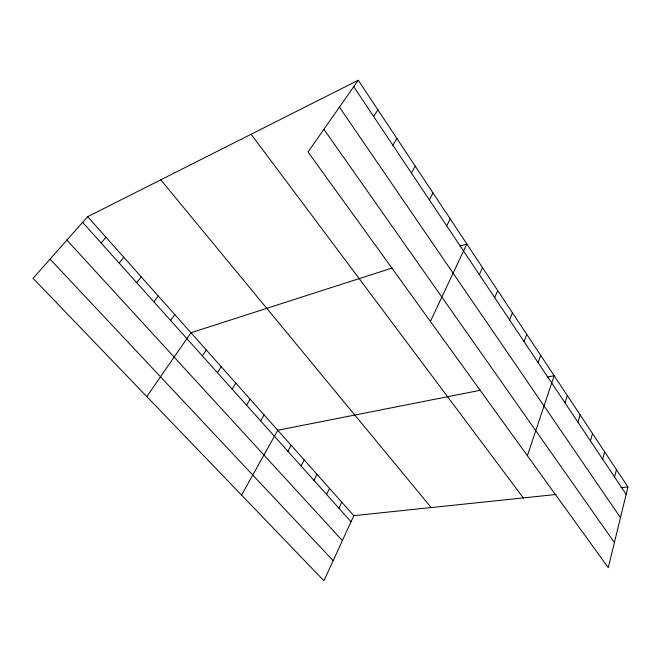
<?xml version="1.0" encoding="UTF-8"?>
<svg xmlns="http://www.w3.org/2000/svg" width="661" height="661" viewBox="0 0 661 661"><rect width="100%" height="100%" fill="white"/><g stroke="black" fill="none" stroke-linecap="round" stroke-linejoin="round"><path stroke-width="0.99" d="M627.95 486.959L608.277 567.716L308.026 151.956L358.262 80.229L627.95 486.959L620.853 487.702M614.565 477.035L616.465 469.632M602.675 459.238L604.666 451.851M590.455 440.953L592.562 433.583M577.904 422.172L580.118 414.819M565.006 402.863L567.328 395.534M527.379 455.702L554.182 375.712L547.234 377.084M538.095 362.583L540.665 355.321M524.049 341.572L526.751 334.342M509.59 319.932L512.432 312.744M494.701 297.64L497.683 290.501M479.349 274.679L482.497 267.589M556.099 494.486L353.8 515.663L323.94 580.771L33.05 278.322L87.657 216.684L358.262 80.229M430.402 321.411L466.84 243.983L460.073 246.156M338.928 508.21L341.787 502.17M326.575 494.428L329.525 488.396M446.712 225.831L450.191 218.882M313.95 480.357L316.999 474.325M301.061 465.972L304.2 459.949M429.344 199.837L433.005 192.962M287.882 451.273L291.129 445.266M241.562 495.122L277.769 430.253L480.208 390.304M411.39 172.967L415.248 166.184M260.649 420.892L264.111 414.901M246.57 405.185L250.139 399.211M392.824 145.18L396.897 138.496M232.16 389.122L235.853 383.165M217.419 372.68L221.237 366.739M373.622 116.443L377.91 109.866M202.34 355.849L206.273 349.942M146.808 396.6L190.963 332.739L392.304 267.961M170.596 320.445L174.81 314.586M153.889 301.804L158.243 295.979M136.753 282.701L141.264 276.909M119.178 263.095L123.855 257.344M101.15 242.984L105.991 237.274M50.046 259.129L333.161 560.668M66.901 240.117L342.365 540.599M82.642 222.344L351.024 521.703M87.657 216.684L353.8 515.663M160.755 179.825L431.162 507.565M251.114 134.257L523.33 497.915M323.898 129.283L614.408 542.557M339.424 107.123L620.481 517.637M353.742 86.69L626.149 494.37"/></g></svg>
